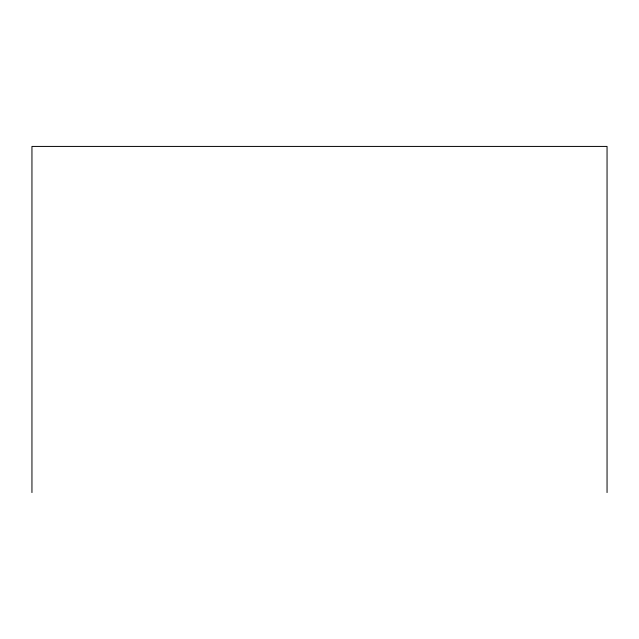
<?xml version="1.0" encoding="UTF-8"?>
<svg xmlns="http://www.w3.org/2000/svg" width="639" height="639" viewBox="0 0 639 639"><rect width="100%" height="100%" fill="white"/><g stroke="black" fill="none" stroke-linecap="round" stroke-linejoin="round"><path stroke-width="0.96" d="M607.05 492.573L607.05 146.427L31.95 146.427L31.95 492.573"/></g></svg>
